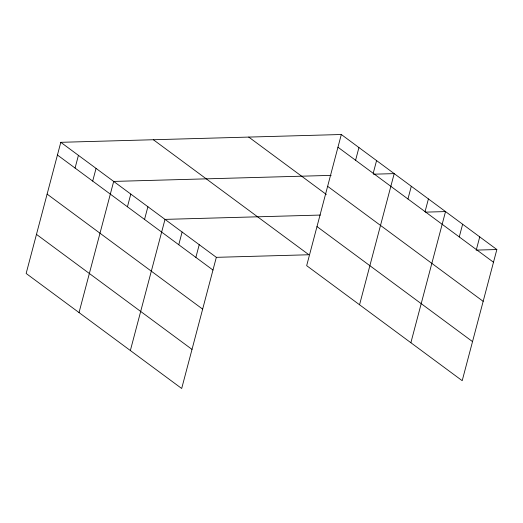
<?xml version="1.0" encoding="UTF-8"?>
<svg xmlns="http://www.w3.org/2000/svg" width="523" height="523" viewBox="0 0 523 523"><rect width="100%" height="100%" fill="white"/><g stroke="black" fill="none" stroke-linecap="round" stroke-linejoin="round"><path stroke-width="0.78" d="M60.799 142.315L26.15 273.464L181.684 388.491L216.332 257.336L60.799 142.315L341.316 134.509L496.85 249.536L462.201 380.685L306.668 265.664L341.316 134.509M75.07 168.06L78.43 155.351M92.695 181.095L96.055 168.386M79.032 312.571L113.681 181.422L331.157 175.375M127.435 206.788L130.789 194.072M144.544 219.438L147.898 206.729M130.358 350.528L165.007 219.379L320.37 215.058M178.761 244.744L182.115 232.029M195.87 257.394L199.224 244.686M355.588 160.26L358.941 147.545M373.213 173.296L376.573 160.587M359.549 304.772L394.198 173.623L373.448 174.198M407.947 198.982L411.307 186.273M425.055 211.638L428.415 198.923M410.875 342.728L445.524 211.58L425.572 212.135M459.272 236.945L462.633 224.23M476.381 249.595L479.741 236.88M216.332 257.336L308.903 254.76L153.37 139.739M476.1 250.112L496.85 249.536M337.956 147.225L493.49 262.245M327.633 186.312L483.167 301.333M248.745 137.085L326.339 194.471M316.99 226.577L472.524 341.604M57.445 155.024L212.979 270.051M47.116 194.111L202.649 309.132M36.479 234.382L192.013 349.403"/></g></svg>
